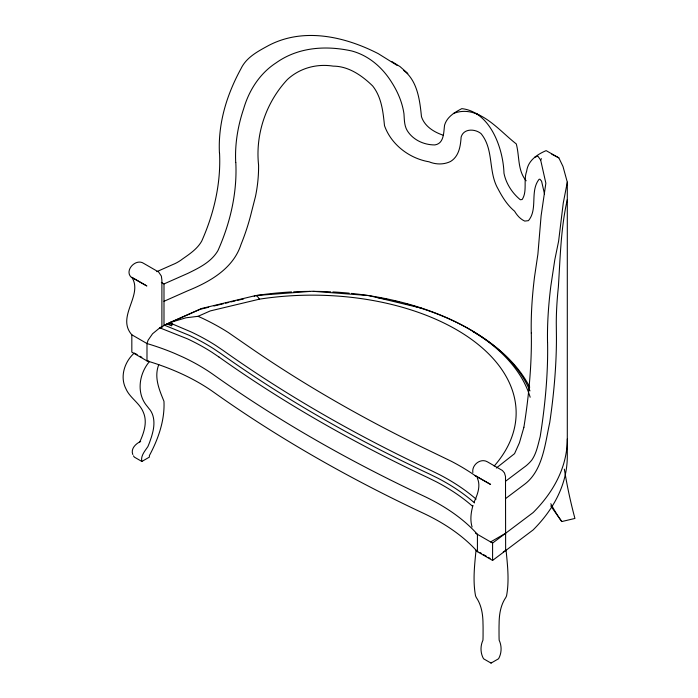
<?xml version="1.0" encoding="UTF-8"?>
<svg xmlns="http://www.w3.org/2000/svg" width="698" height="698" viewBox="0 0 698 698"><rect width="100%" height="100%" fill="white"/><g stroke="black" fill="none" stroke-linecap="round" stroke-linejoin="round"><path stroke-width="1.05" d="M523.901 427.263L519.417 442.829L514.557 453.665L496.313 468.035M235.715 162.451A179.124 135.124 -35.7 0 1 243.602 108.932C248.933 90.452 259.778 73.412 276.129 62.837C298.238 47.089 325.879 45.283 351.713 50.963C368.858 55.543 382.661 67.662 391.892 82.669C397.904 92.119 402.345 102.641 403.959 113.774C404.395 119.55 404.168 125.666 407.327 130.779C413.164 140.08 424.183 145.001 434.898 144.922C444.216 143.474 443.596 132.254 444.565 125.186C446.982 116.88 454.599 112.361 461.814 108.644C490.301 111.793 503.188 148.342 503.973 173.2C506.015 183.6 512.306 193.198 520.324 199.741L522.148 199.523C527.479 191.427 523.273 180.346 526.641 171.324C527.932 160.68 536.998 154.511 546.141 150.628L558.836 157.853L562.998 166.482L567.3 182.178L563.251 203.127L558.609 241.194L554.805 259.761L550.801 286.293A179.124 55.971 -76.6 0 0 547.537 342.482M567.3 199.611C560.764 228.307 560.258 257.894 558.356 287.131A159.223 49.75 -76.6 0 0 556.28 322.912L556.437 337.099A248.924 77.783 -76.6 0 1 549.736 422.595C545.033 443.631 542.913 471.098 523.954 484.761L505.64 498.538M158.786 364.583C153.813 377.199 159.223 389.702 163.96 401.28C164.911 420.257 158.254 439.068 149.372 455.611L149.372 457.12L141.86 461.465L134.348 457.12L133.449 455.846M473 505.404C470.949 512.358 469.955 519.949 472.084 527.007M474.169 501.967C477.423 494.69 480.931 486.026 477.371 478.217M139.74 442C143.928 432.891 147.627 422.063 143.334 412.3C139.679 402.947 129.907 397.991 125.937 388.812C119.646 376.65 124.567 361.739 134.348 352.979M541.404 158.638L540.662 160.069L537.896 156.169L534.694 157.233M254.22 296.371L254.945 295.734A221.231 127.725 0 0 1 291.52 291.939M505.64 481.184L523.989 467.372A35.519 17.651 -66.1 0 0 531.675 460.252C536.526 453.395 538.027 444.652 540.173 436.66A229.328 71.658 -76.6 0 0 547.572 342.421M161.892 327.275L161.892 280.011L161.351 276.068L158.655 272.028L143.622 263.347C135.901 258.112 124.314 270.283 131.015 277.045L146.859 285.971L131.826 277.298C143.465 295.237 115.903 316.674 131.826 334.796L131.826 352.15L146.99 360.901A209.06 120.702 0 0 1 213.588 392.128A1437.915 830.175 0 0 0 423.337 513.231A209.06 120.702 0 0 1 477.423 551.682L492.587 560.433L492.587 543.079L533.124 512.576A255.093 147.278 0 0 0 567.3 438.937M492.587 560.433L533.124 529.93A255.093 147.278 0 0 0 567.3 456.291L567.3 182.178M421.278 308.123L368.666 295.542L312.207 291.249L255.747 295.542L201.591 308.49L169.474 322.72L159.807 327.833L152.557 333.766L148.089 340.223L146.99 343.547L146.99 360.901M140.664 441.459C135.831 443.596 130.491 448.762 132.794 454.52M490.607 541.936L505.64 533.255M503.267 551.909L506.085 550.277C507.551 565.319 509.357 580.771 506.574 595.752A42.779 10.051 -39.8 0 1 505.823 597.479C500.579 605.114 499.149 614.598 499.105 623.68A115.798 77.103 69.1 0 0 499.018 628.532L499.035 635.128A117.761 81.186 72.3 0 0 499.149 640.179C501.897 646.051 501.749 653.11 498.564 658.764L491.052 663.1L483.54 658.764C480.355 653.11 480.207 646.051 482.955 640.179A117.761 81.186 -72.3 0 0 483.068 635.128L483.086 628.532A115.798 77.103 -69.1 0 0 482.999 623.707C482.955 614.615 481.524 605.122 476.28 597.479A42.779 10.051 39.8 0 1 475.53 595.752C472.738 580.771 474.553 565.319 476.019 550.277L477.894 551.359M156.806 271.653L172.755 264.586A35.519 23.008 -53 0 0 182.763 258.81C189.83 253.889 197.255 248.907 201.661 241.22A229.328 172.991 -35.7 0 0 219.538 153.037M161.325 282.393L163.995 283.938L187.91 273.346C199.209 267.805 211.32 261.959 217.933 250.617A229.328 172.991 -35.7 0 0 235.802 162.425M163.995 301.292L187.867 290.717C209.958 281.756 233.28 268.573 241.054 244.361A251.42 189.664 -35.7 0 0 251.516 212L255.512 196.356A212.698 172.179 -12.8 0 0 258.583 165.129C255.206 134.147 266.174 102.161 287.436 79.485C299.774 68.09 316.709 63.501 333.208 66.136C348.616 66.162 362.061 75.602 372.68 85.967C381.649 97.319 383.071 111.846 384.493 125.657C391.212 144.669 409.429 158.472 429.034 161.796C435.918 164.649 443.806 164.772 450.55 161.474C459.04 156.335 460.514 146.109 461.134 137.061C463.629 128.249 475.059 128.702 481.018 133.597C494.175 149.59 487.989 171.577 498.04 188.896C502.359 197.098 507.324 205.212 514.557 211.18C517 215.307 520.28 219.137 524.765 221.092L528.43 220.655C538.123 209.182 529.642 191.243 539.109 179.273L539.947 179.22L541.569 181.166L544.501 193.974M218.963 357.018L211.782 352.176A216.083 124.759 0 0 0 187.518 338.87L159.807 327.833L162.582 326.603M476.097 499.14A221.388 127.813 0 0 0 439.801 474.815L431.268 470.6A1426.712 823.701 0 0 1 223.011 350.37L215.717 345.44A221.388 127.813 0 0 0 190.859 331.812L169.474 322.72L185.982 317.791L198.066 316.316L210.238 310.933L259.42 299.163A203.938 117.744 0 0 1 470.513 338.67A203.938 117.744 0 0 1 494.184 466.046M453.368 113.521C478.278 103.609 498.704 130.421 516.276 143.91C519.626 156.178 517.41 170.364 526.17 180.799M208.658 307.26L200.178 309.293L164.37 325.155L189.097 335.276A218.587 126.198 0 0 1 213.64 348.73L220.873 353.616A1429.26 825.176 0 0 0 429.462 474.047L437.925 478.217A218.587 126.198 0 0 1 474.535 502.918M213.954 305.994L223.491 303.717M225.611 303.211L228.787 302.443M230.907 301.937L235.147 300.925M237.268 300.419L243.619 298.901M550.774 505.875A268.974 203.336 -35.3 0 0 553.741 510.186L561.777 521.554L574.934 518.448A781.132 590.508 -35.3 0 1 564.359 469.161M159.99 327.886L160.81 327.981L159.807 327.833M255.747 295.542L257.51 296.493L259.42 299.163M443.317 135.264C434.086 132.14 424.681 126.521 421.47 116.688C419.83 100.451 417.561 81.073 403.758 70.489M558.836 157.853L551.848 154.258M198.066 316.316L201.67 317.922A238.533 137.715 0 0 1 228.455 332.606L251.908 348.808A1408.451 813.161 0 0 0 423.215 447.706L451.274 461.256A238.533 137.715 0 0 1 476.708 476.717L478.095 477.755M476.019 113.285L479.09 115.057M475.574 475.757L490.607 484.438L474.762 475.504M131.826 334.796L146.99 343.547A209.06 120.702 0 0 1 174.535 353.363L183.094 357.167A209.06 120.702 0 0 1 213.588 374.774A1437.915 830.175 0 0 0 423.337 495.868A209.06 120.702 0 0 1 477.423 534.319L477.423 551.682M475.574 533.255L492.587 543.079M135.281 353.52L137.166 354.61M139.984 356.233L141.86 357.324M147.496 360.578L149.372 361.66C139.059 373.849 136.154 393.21 146.964 406.018A42.779 10.051 39.8 0 1 148.822 408.391C154.851 414.909 154.738 424.777 152.574 432.873A115.798 54.714 -52.3 0 1 151.431 437.018L149.538 442.532A117.761 51.512 -50.1 0 1 147.845 446.676C144.992 450.864 140.359 456.082 141.86 461.465M479.779 552.45L481.655 553.531M483.54 554.613L486.358 556.245M488.234 557.327L490.109 558.417M391.866 61.555L400.059 66.624L407.833 73.465M397.057 65.359L378.229 53.641C344.882 36.505 303.63 27.109 268.643 45.492C258.103 51.242 246.446 57.227 241.028 68.605C235.601 78.508 230.959 88.838 227.321 99.535A179.124 135.124 -35.7 0 0 219.442 153.063M540.662 160.051L545.862 183.208L541.107 215.822L537.896 254.159L534.528 276.897A179.124 55.971 -76.6 0 0 531.265 333.086M472.843 472.546C471.578 464.981 480.547 457.801 487.37 461.806L502.403 470.487L504.445 472.904L505.5 476.402L505.64 550.609M491.052 662.341L491.052 663.1M163.995 283.938L163.995 325.163M293.701 291.825A221.231 127.725 0 0 1 310.043 291.389M313.289 291.38A221.231 127.725 0 0 1 330.712 291.825M332.894 291.939A221.231 127.725 0 0 1 349.227 293.177M351.391 293.404A221.231 127.725 0 0 1 530.166 397.241M218.963 357.018A1431.528 826.484 0 0 0 427.857 477.624L436.25 481.768A216.083 124.759 0 0 1 472.441 506.181M377.88 297.636A224.049 129.357 0 0 1 387.704 299.521M393.114 300.69A224.049 129.357 0 0 1 399.544 302.19M404.84 303.534A224.049 129.357 0 0 1 411.096 305.244M413.164 305.837A224.049 129.357 0 0 1 417.238 307.05M419.254 307.678A224.049 129.357 0 0 1 529.965 390.889M472.415 331.288A226.571 130.814 0 0 1 529.738 387.207M561.777 521.554A268.974 203.336 -35.3 0 1 550.801 503.72M531.3 333.033A229.328 71.658 -76.6 0 1 523.884 427.272M172.389 324.029L171.621 325.809L166.918 323.933L172.389 324.029"/></g></svg>
